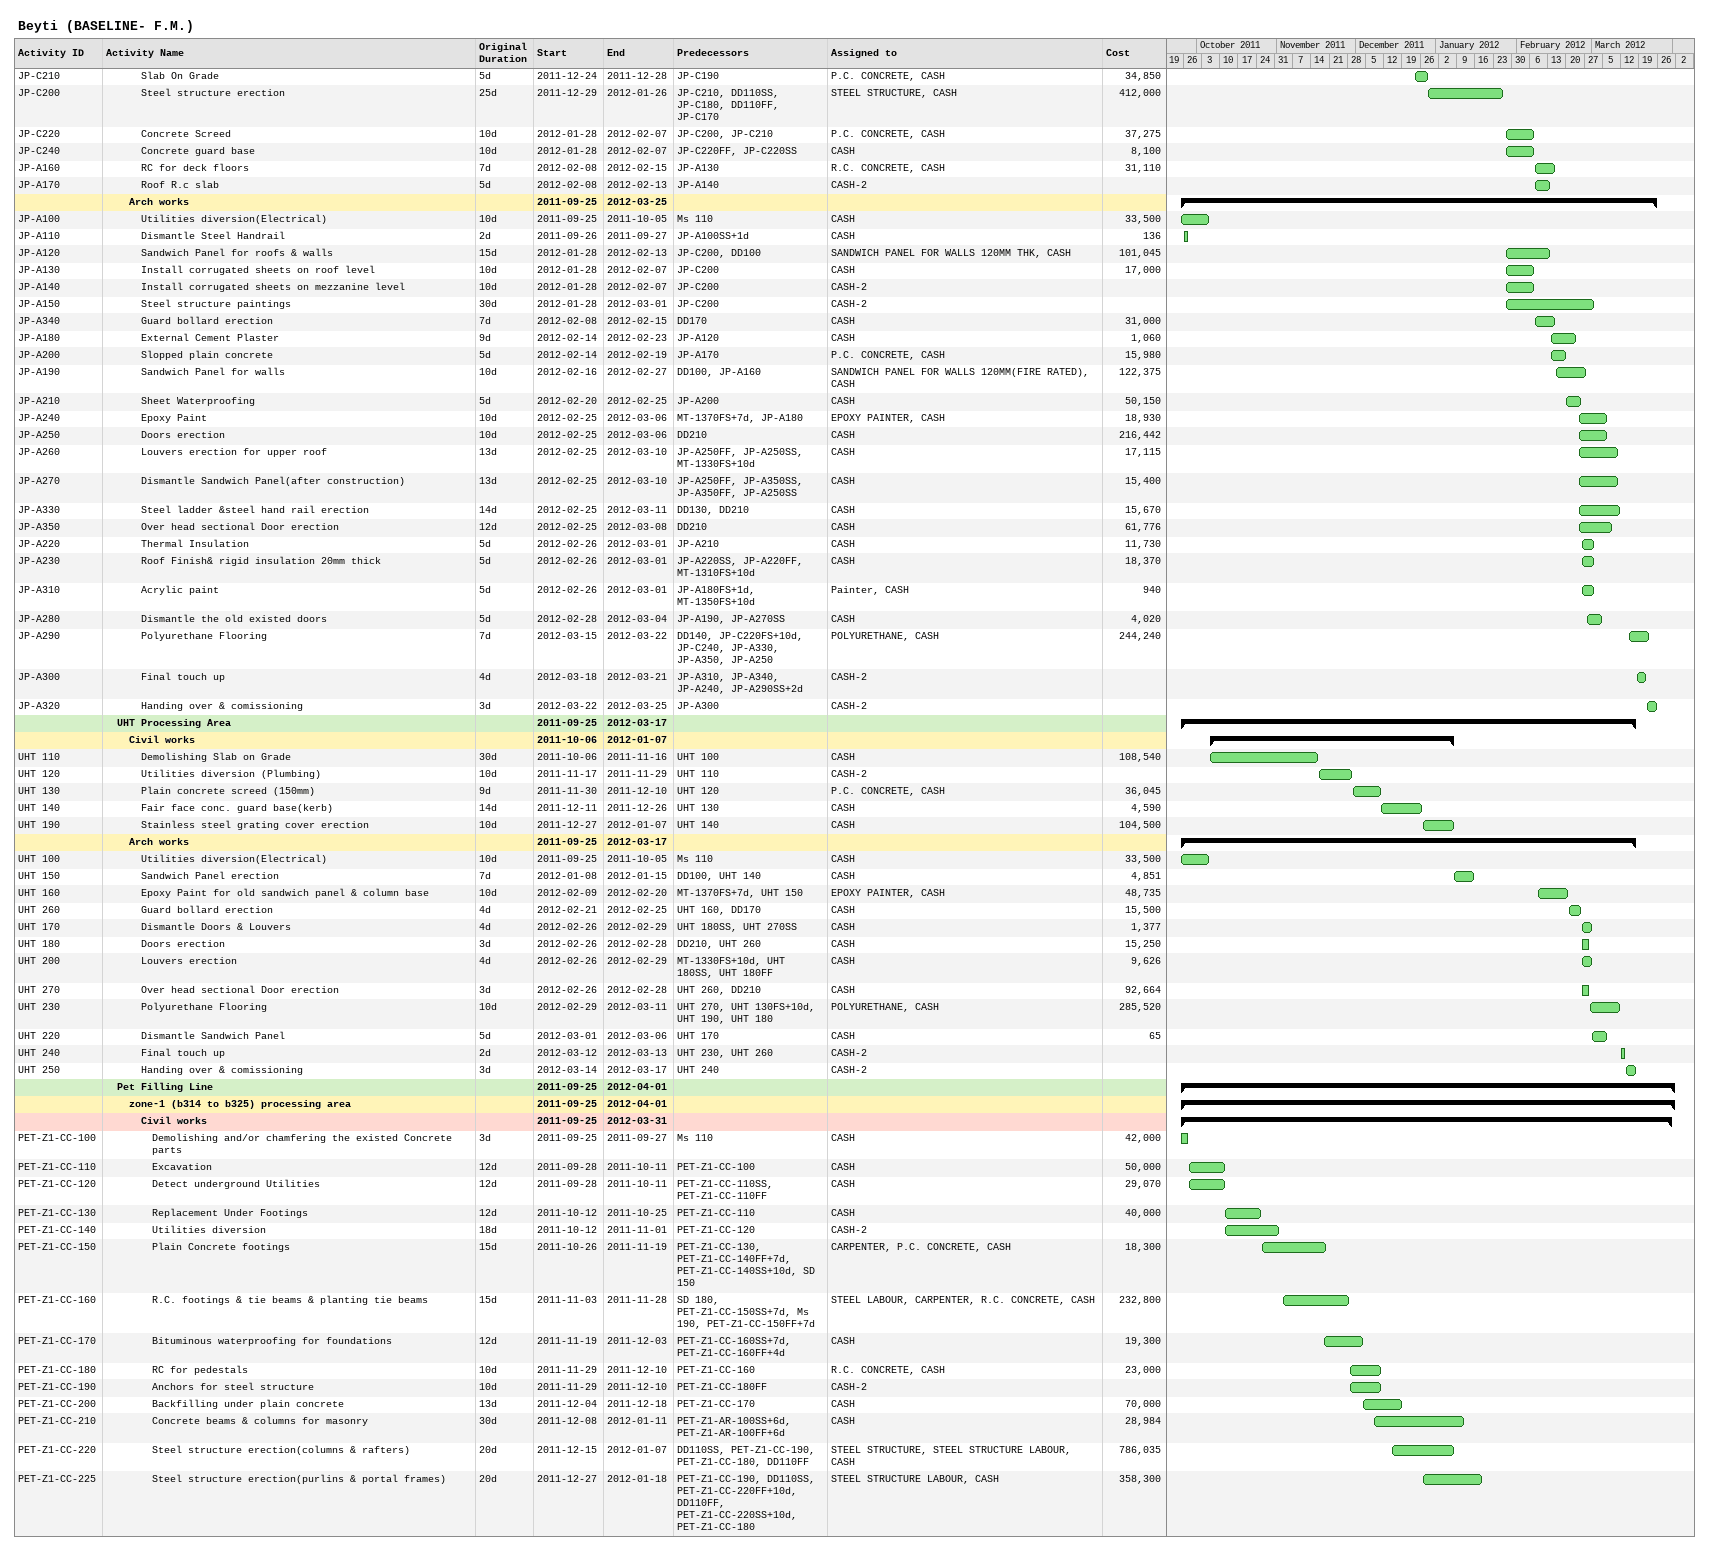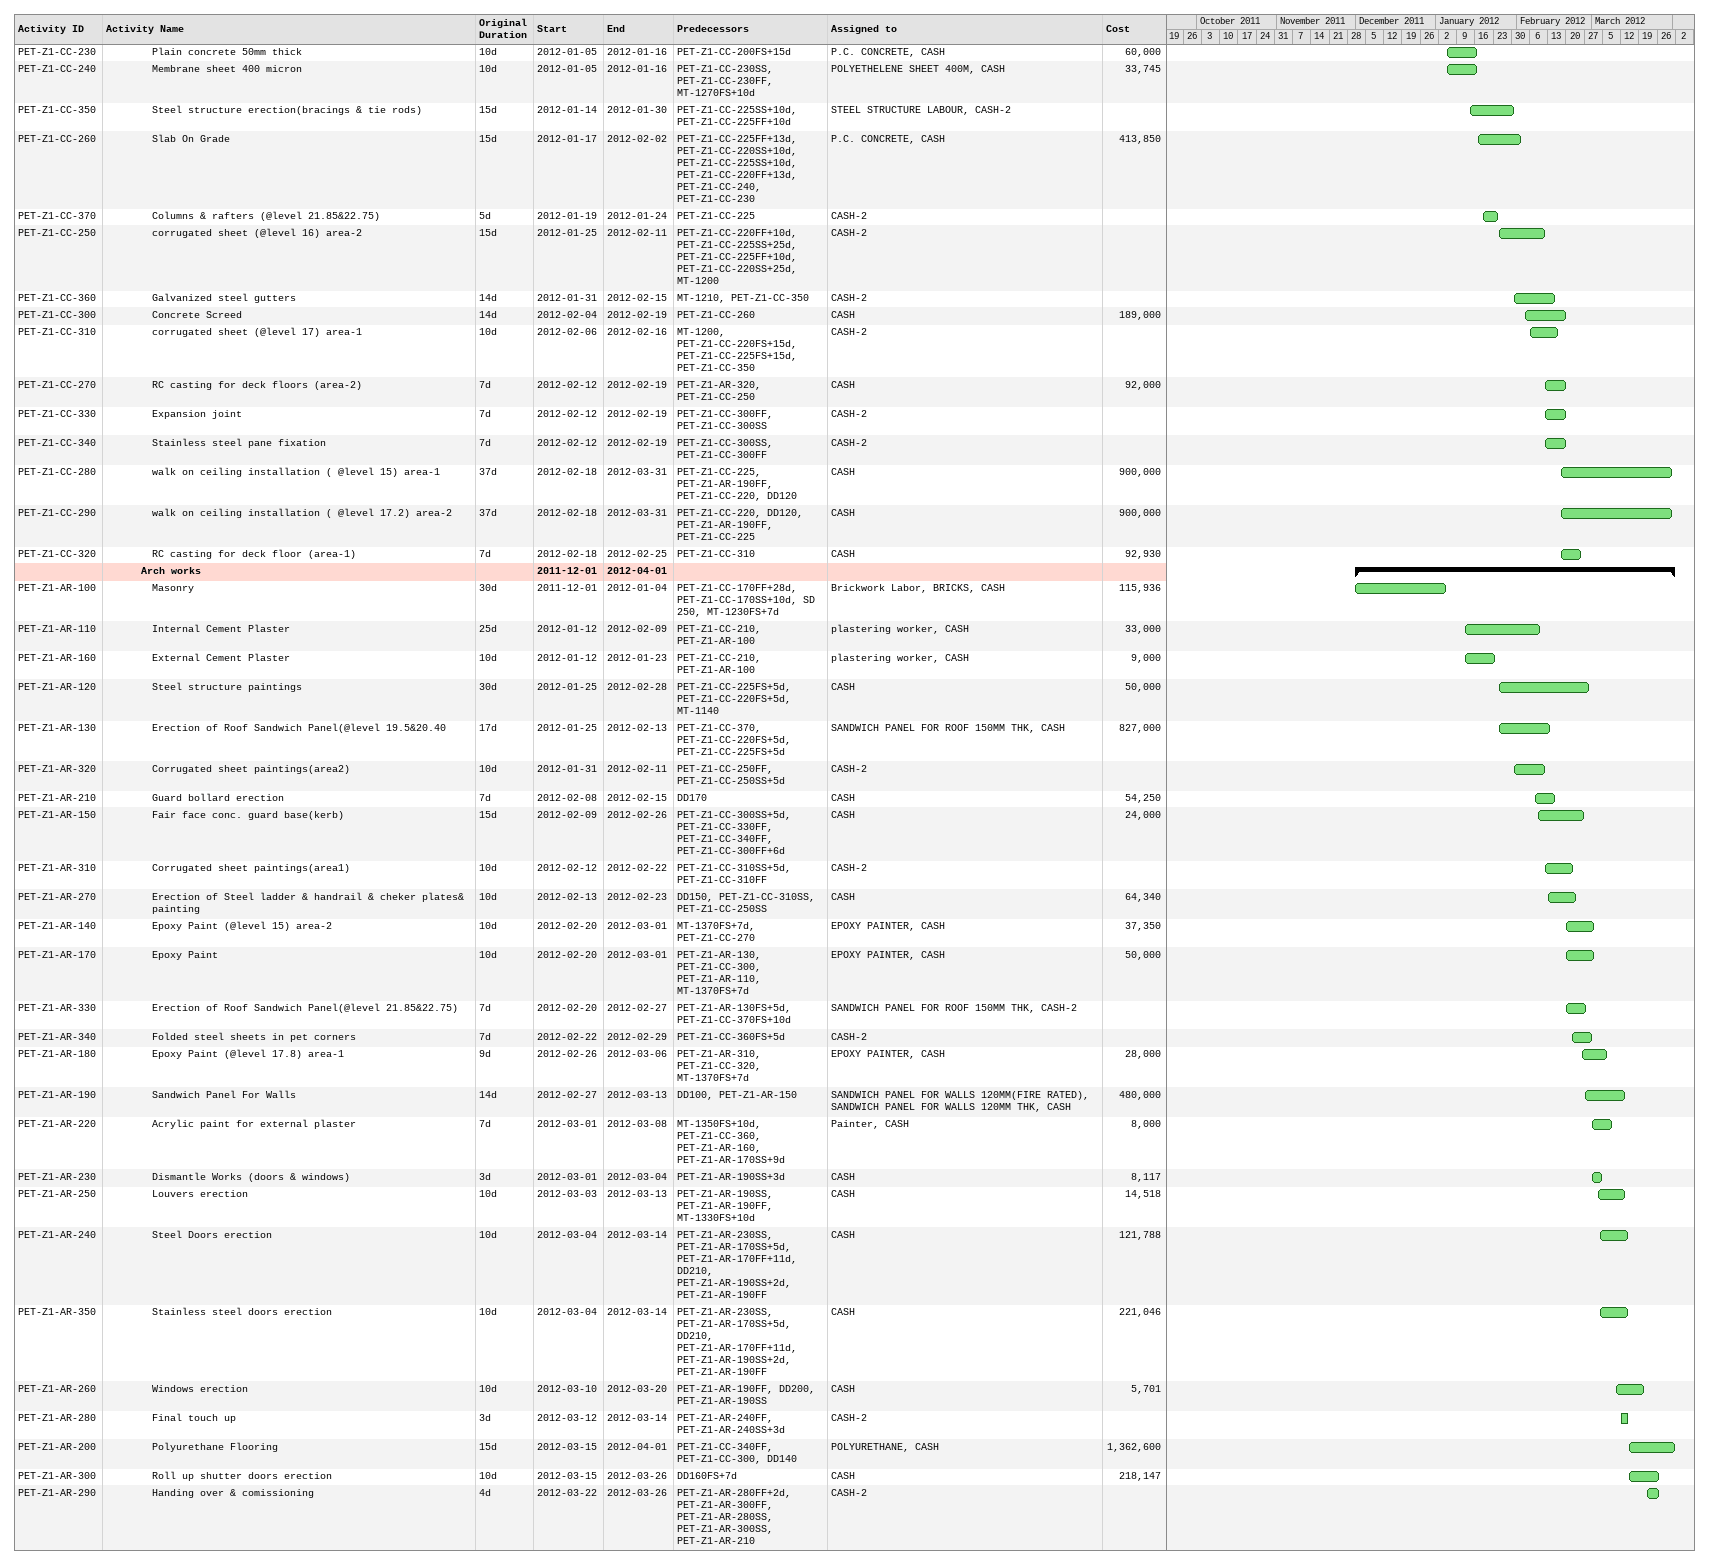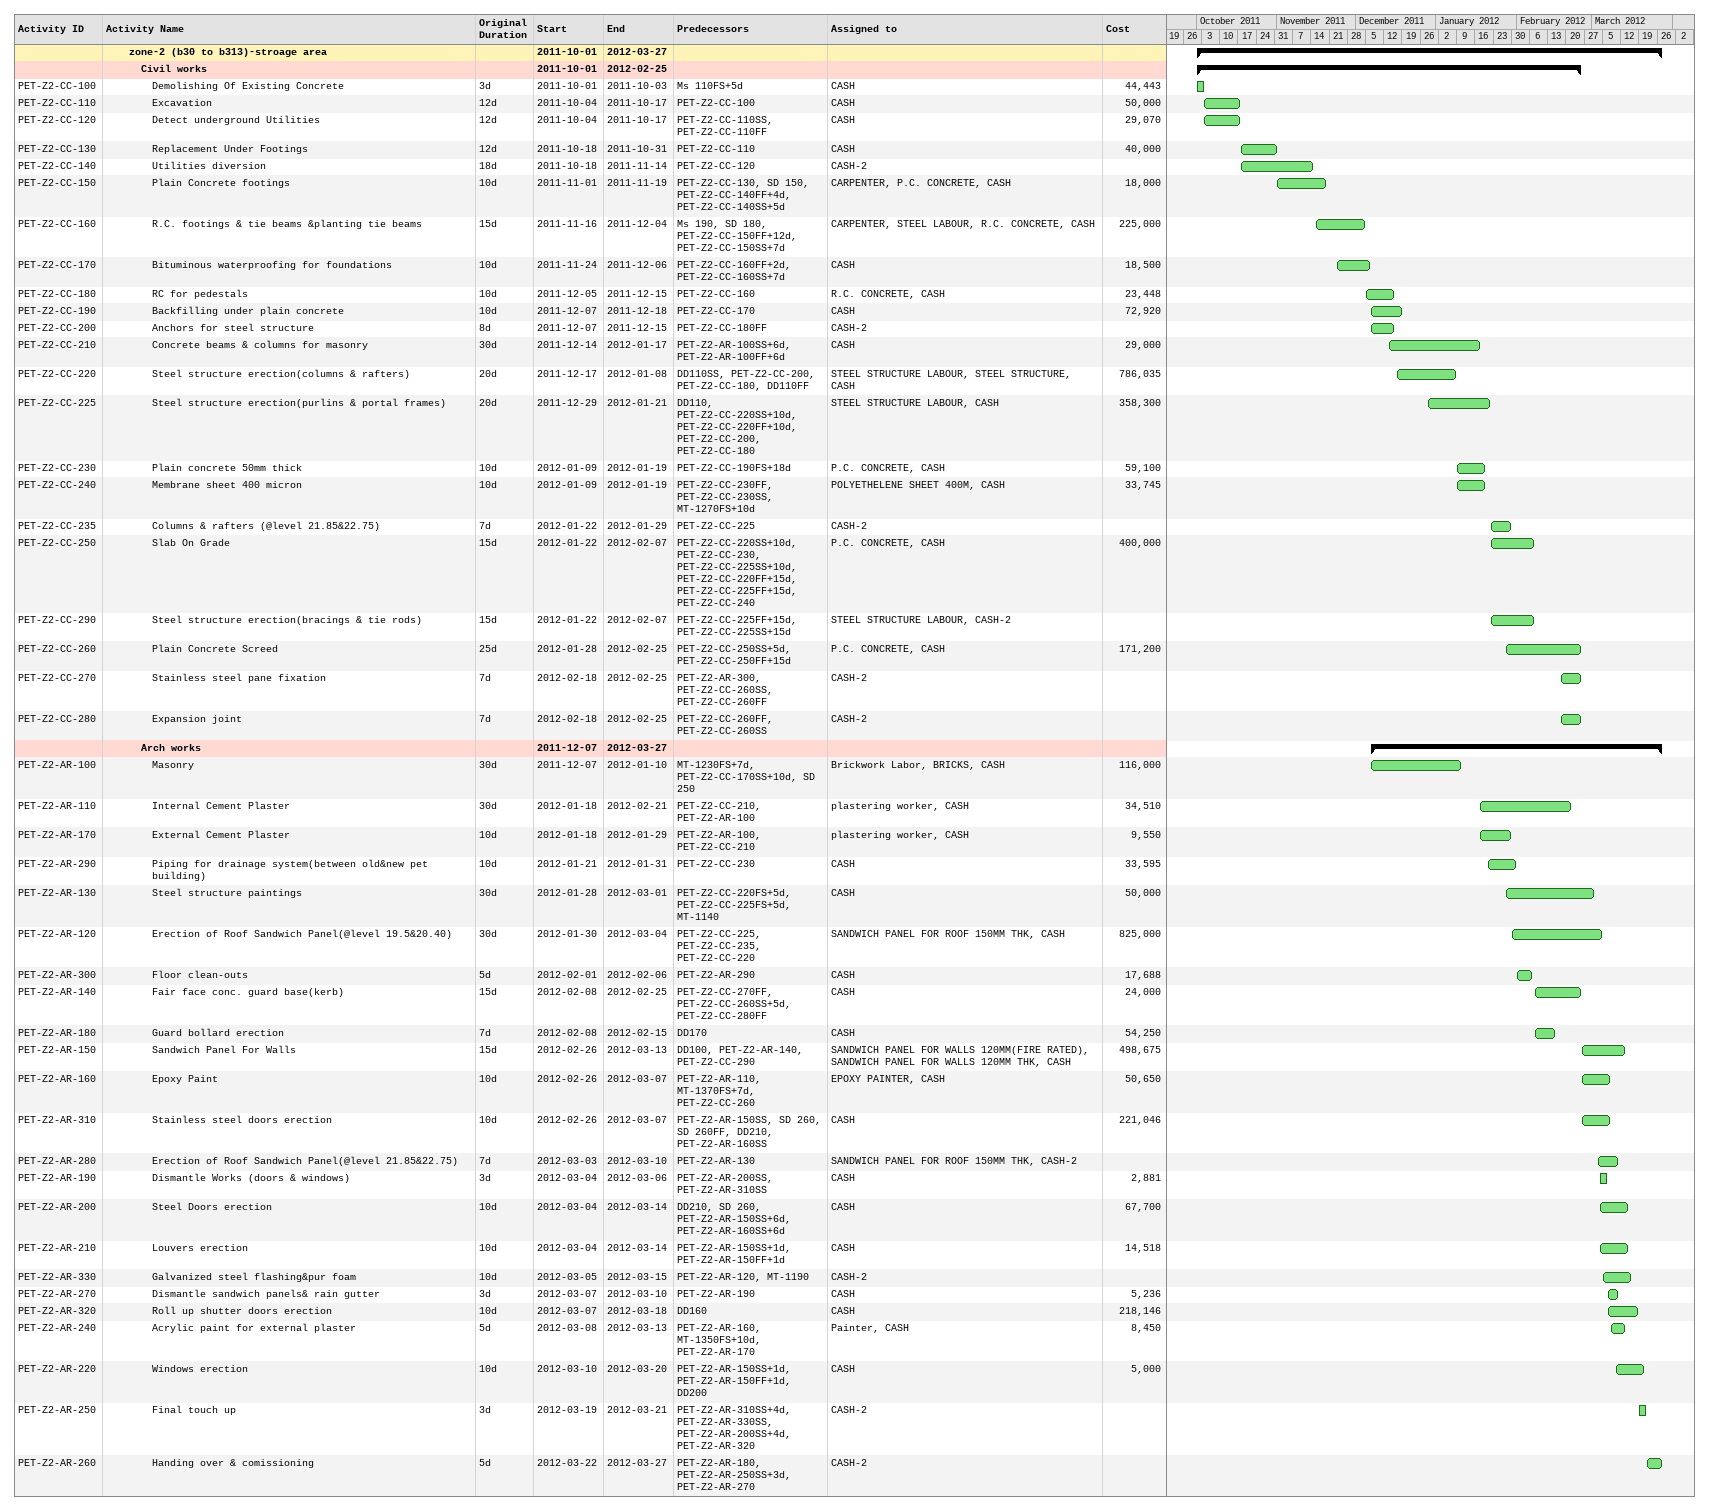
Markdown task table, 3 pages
Beyti (BASELINE- F.M.)

| ID | Level | Task | Original duration | Start | Finish | Predecessors | Resources | Cost |
|---|---|---|---|---|---|---|---|---|
| JP-C210 | 4 | Slab On Grade | 5d | 2011-12-24 | 2011-12-28 | JP-C190 | P.C. CONCRETE, CASH | 34850 |
| JP-C200 | 4 | Steel structure erection | 25d | 2011-12-29 | 2012-01-26 | JP-C210, DD110SS, JP-C180, DD110FF, JP-C170 | STEEL STRUCTURE, CASH | 412000 |
| JP-C220 | 4 | Concrete Screed | 10d | 2012-01-28 | 2012-02-07 | JP-C200, JP-C210 | P.C. CONCRETE, CASH | 37275 |
| JP-C240 | 4 | Concrete guard base | 10d | 2012-01-28 | 2012-02-07 | JP-C220FF, JP-C220SS | CASH | 8100 |
| JP-A160 | 4 | RC for deck floors | 7d | 2012-02-08 | 2012-02-15 | JP-A130 | R.C. CONCRETE, CASH | 31110 |
| JP-A170 | 4 | Roof R.c slab | 5d | 2012-02-08 | 2012-02-13 | JP-A140 | CASH-2 |  |
|  | 3 | **Arch works** |  | 2011-09-25 | 2012-03-25 |  |  |  |
| JP-A100 | 4 | Utilities diversion(Electrical) | 10d | 2011-09-25 | 2011-10-05 | Ms 110 | CASH | 33500 |
| JP-A110 | 4 | Dismantle Steel Handrail | 2d | 2011-09-26 | 2011-09-27 | JP-A100SS+1d | CASH | 136 |
| JP-A120 | 4 | Sandwich Panel for roofs & walls | 15d | 2012-01-28 | 2012-02-13 | JP-C200, DD100 | SANDWICH PANEL FOR WALLS 120MM THK, CASH | 101045 |
| JP-A130 | 4 | Install corrugated sheets on roof level | 10d | 2012-01-28 | 2012-02-07 | JP-C200 | CASH | 17000 |
| JP-A140 | 4 | Install corrugated sheets on mezzanine level | 10d | 2012-01-28 | 2012-02-07 | JP-C200 | CASH-2 |  |
| JP-A150 | 4 | Steel structure paintings | 30d | 2012-01-28 | 2012-03-01 | JP-C200 | CASH-2 |  |
| JP-A340 | 4 | Guard bollard erection | 7d | 2012-02-08 | 2012-02-15 | DD170 | CASH | 31000 |
| JP-A180 | 4 | External Cement Plaster | 9d | 2012-02-14 | 2012-02-23 | JP-A120 | CASH | 1060 |
| JP-A200 | 4 | Slopped plain concrete | 5d | 2012-02-14 | 2012-02-19 | JP-A170 | P.C. CONCRETE, CASH | 15980 |
| JP-A190 | 4 | Sandwich Panel for walls | 10d | 2012-02-16 | 2012-02-27 | DD100, JP-A160 | SANDWICH PANEL FOR WALLS 120MM(FIRE RATED), CASH | 122375 |
| JP-A210 | 4 | Sheet Waterproofing | 5d | 2012-02-20 | 2012-02-25 | JP-A200 | CASH | 50150 |
| JP-A240 | 4 | Epoxy Paint | 10d | 2012-02-25 | 2012-03-06 | MT-1370FS+7d, JP-A180 | EPOXY PAINTER, CASH | 18930 |
| JP-A250 | 4 | Doors erection | 10d | 2012-02-25 | 2012-03-06 | DD210 | CASH | 216442 |
| JP-A260 | 4 | Louvers erection for upper roof | 13d | 2012-02-25 | 2012-03-10 | JP-A250FF, JP-A250SS, MT-1330FS+10d | CASH | 17115 |
| JP-A270 | 4 | Dismantle Sandwich Panel(after construction) | 13d | 2012-02-25 | 2012-03-10 | JP-A250FF, JP-A350SS, JP-A350FF, JP-A250SS | CASH | 15400 |
| JP-A330 | 4 | Steel ladder &steel hand rail erection | 14d | 2012-02-25 | 2012-03-11 | DD130, DD210 | CASH | 15670 |
| JP-A350 | 4 | Over head sectional Door erection | 12d | 2012-02-25 | 2012-03-08 | DD210 | CASH | 61776 |
| JP-A220 | 4 | Thermal Insulation | 5d | 2012-02-26 | 2012-03-01 | JP-A210 | CASH | 11730 |
| JP-A230 | 4 | Roof Finish& rigid insulation 20mm thick | 5d | 2012-02-26 | 2012-03-01 | JP-A220SS, JP-A220FF, MT-1310FS+10d | CASH | 18370 |
| JP-A310 | 4 | Acrylic paint | 5d | 2012-02-26 | 2012-03-01 | JP-A180FS+1d, MT-1350FS+10d | Painter, CASH | 940 |
| JP-A280 | 4 | Dismantle the old existed doors | 5d | 2012-02-28 | 2012-03-04 | JP-A190, JP-A270SS | CASH | 4020 |
| JP-A290 | 4 | Polyurethane Flooring | 7d | 2012-03-15 | 2012-03-22 | DD140, JP-C220FS+10d, JP-C240, JP-A330, JP-A350, JP-A250 | POLYURETHANE, CASH | 244240 |
| JP-A300 | 4 | Final touch up | 4d | 2012-03-18 | 2012-03-21 | JP-A310, JP-A340, JP-A240, JP-A290SS+2d | CASH-2 |  |
| JP-A320 | 4 | Handing over & comissioning | 3d | 2012-03-22 | 2012-03-25 | JP-A300 | CASH-2 |  |
|  | 2 | **UHT Processing Area** |  | 2011-09-25 | 2012-03-17 |  |  |  |
|  | 3 | **Civil works** |  | 2011-10-06 | 2012-01-07 |  |  |  |
| UHT 110 | 4 | Demolishing Slab on Grade | 30d | 2011-10-06 | 2011-11-16 | UHT 100 | CASH | 108540 |
| UHT 120 | 4 | Utilities diversion (Plumbing) | 10d | 2011-11-17 | 2011-11-29 | UHT 110 | CASH-2 |  |
| UHT 130 | 4 | Plain concrete screed (150mm) | 9d | 2011-11-30 | 2011-12-10 | UHT 120 | P.C. CONCRETE, CASH | 36045 |
| UHT 140 | 4 | Fair face conc. guard base(kerb) | 14d | 2011-12-11 | 2011-12-26 | UHT 130 | CASH | 4590 |
| UHT 190 | 4 | Stainless steel grating cover erection | 10d | 2011-12-27 | 2012-01-07 | UHT 140 | CASH | 104500 |
|  | 3 | **Arch works** |  | 2011-09-25 | 2012-03-17 |  |  |  |
| UHT 100 | 4 | Utilities diversion(Electrical) | 10d | 2011-09-25 | 2011-10-05 | Ms 110 | CASH | 33500 |
| UHT 150 | 4 | Sandwich Panel erection | 7d | 2012-01-08 | 2012-01-15 | DD100, UHT 140 | CASH | 4851 |
| UHT 160 | 4 | Epoxy Paint for old sandwich panel & column base | 10d | 2012-02-09 | 2012-02-20 | MT-1370FS+7d, UHT 150 | EPOXY PAINTER, CASH | 48735 |
| UHT 260 | 4 | Guard bollard erection | 4d | 2012-02-21 | 2012-02-25 | UHT 160, DD170 | CASH | 15500 |
| UHT 170 | 4 | Dismantle Doors & Louvers | 4d | 2012-02-26 | 2012-02-29 | UHT 180SS, UHT 270SS | CASH | 1377 |
| UHT 180 | 4 | Doors erection | 3d | 2012-02-26 | 2012-02-28 | DD210, UHT 260 | CASH | 15250 |
| UHT 200 | 4 | Louvers erection | 4d | 2012-02-26 | 2012-02-29 | MT-1330FS+10d, UHT 180SS, UHT 180FF | CASH | 9626 |
| UHT 270 | 4 | Over head sectional Door erection | 3d | 2012-02-26 | 2012-02-28 | UHT 260, DD210 | CASH | 92664 |
| UHT 230 | 4 | Polyurethane Flooring | 10d | 2012-02-29 | 2012-03-11 | UHT 270, UHT 130FS+10d, UHT 190, UHT 180 | POLYURETHANE, CASH | 285520 |
| UHT 220 | 4 | Dismantle Sandwich Panel | 5d | 2012-03-01 | 2012-03-06 | UHT 170 | CASH | 65 |
| UHT 240 | 4 | Final touch up | 2d | 2012-03-12 | 2012-03-13 | UHT 230, UHT 260 | CASH-2 |  |
| UHT 250 | 4 | Handing over & comissioning | 3d | 2012-03-14 | 2012-03-17 | UHT 240 | CASH-2 |  |
|  | 2 | **Pet Filling Line** |  | 2011-09-25 | 2012-04-01 |  |  |  |
|  | 3 | **zone-1 (b314 to b325) processing area** |  | 2011-09-25 | 2012-04-01 |  |  |  |
|  | 4 | **Civil works** |  | 2011-09-25 | 2012-03-31 |  |  |  |
| PET-Z1-CC-100 | 5 | Demolishing and/or chamfering the existed Concrete parts | 3d | 2011-09-25 | 2011-09-27 | Ms 110 | CASH | 42000 |
| PET-Z1-CC-110 | 5 | Excavation | 12d | 2011-09-28 | 2011-10-11 | PET-Z1-CC-100 | CASH | 50000 |
| PET-Z1-CC-120 | 5 | Detect underground Utilities | 12d | 2011-09-28 | 2011-10-11 | PET-Z1-CC-110SS, PET-Z1-CC-110FF | CASH | 29070 |
| PET-Z1-CC-130 | 5 | Replacement Under Footings | 12d | 2011-10-12 | 2011-10-25 | PET-Z1-CC-110 | CASH | 40000 |
| PET-Z1-CC-140 | 5 | Utilities diversion | 18d | 2011-10-12 | 2011-11-01 | PET-Z1-CC-120 | CASH-2 |  |
| PET-Z1-CC-150 | 5 | Plain Concrete footings | 15d | 2011-10-26 | 2011-11-19 | PET-Z1-CC-130, PET-Z1-CC-140FF+7d, PET-Z1-CC-140SS+10d, SD 150 | CARPENTER, P.C. CONCRETE, CASH | 18300 |
| PET-Z1-CC-160 | 5 | R.C. footings & tie beams & planting tie beams | 15d | 2011-11-03 | 2011-11-28 | SD 180, PET-Z1-CC-150SS+7d, Ms 190, PET-Z1-CC-150FF+7d | STEEL LABOUR, CARPENTER, R.C. CONCRETE, CASH | 232800 |
| PET-Z1-CC-170 | 5 | Bituminous waterproofing for foundations | 12d | 2011-11-19 | 2011-12-03 | PET-Z1-CC-160SS+7d, PET-Z1-CC-160FF+4d | CASH | 19300 |
| PET-Z1-CC-180 | 5 | RC for pedestals | 10d | 2011-11-29 | 2011-12-10 | PET-Z1-CC-160 | R.C. CONCRETE, CASH | 23000 |
| PET-Z1-CC-190 | 5 | Anchors for steel structure | 10d | 2011-11-29 | 2011-12-10 | PET-Z1-CC-180FF | CASH-2 |  |
| PET-Z1-CC-200 | 5 | Backfilling under plain concrete | 13d | 2011-12-04 | 2011-12-18 | PET-Z1-CC-170 | CASH | 70000 |
| PET-Z1-CC-210 | 5 | Concrete beams & columns for masonry | 30d | 2011-12-08 | 2012-01-11 | PET-Z1-AR-100SS+6d, PET-Z1-AR-100FF+6d | CASH | 28984 |
| PET-Z1-CC-220 | 5 | Steel structure erection(columns & rafters) | 20d | 2011-12-15 | 2012-01-07 | DD110SS, PET-Z1-CC-190, PET-Z1-CC-180, DD110FF | STEEL STRUCTURE, STEEL STRUCTURE LABOUR, CASH | 786035 |
| PET-Z1-CC-225 | 5 | Steel structure erection(purlins & portal frames) | 20d | 2011-12-27 | 2012-01-18 | PET-Z1-CC-190, DD110SS, PET-Z1-CC-220FF+10d, DD110FF, PET-Z1-CC-220SS+10d, PET-Z1-CC-180 | STEEL STRUCTURE LABOUR, CASH | 358300 |
| PET-Z1-CC-230 | 5 | Plain concrete 50mm thick | 10d | 2012-01-05 | 2012-01-16 | PET-Z1-CC-200FS+15d | P.C. CONCRETE, CASH | 60000 |
| PET-Z1-CC-240 | 5 | Membrane sheet 400 micron | 10d | 2012-01-05 | 2012-01-16 | PET-Z1-CC-230SS, PET-Z1-CC-230FF, MT-1270FS+10d | POLYETHELENE SHEET 400M, CASH | 33745 |
| PET-Z1-CC-350 | 5 | Steel structure erection(bracings & tie rods) | 15d | 2012-01-14 | 2012-01-30 | PET-Z1-CC-225SS+10d, PET-Z1-CC-225FF+10d | STEEL STRUCTURE LABOUR, CASH-2 |  |
| PET-Z1-CC-260 | 5 | Slab On Grade | 15d | 2012-01-17 | 2012-02-02 | PET-Z1-CC-225FF+13d, PET-Z1-CC-220SS+10d, PET-Z1-CC-225SS+10d, PET-Z1-CC-220FF+13d, PET-Z1-CC-240, PET-Z1-CC-230 | P.C. CONCRETE, CASH | 413850 |
| PET-Z1-CC-370 | 5 | Columns & rafters (@level 21.85&22.75) | 5d | 2012-01-19 | 2012-01-24 | PET-Z1-CC-225 | CASH-2 |  |
| PET-Z1-CC-250 | 5 | corrugated sheet (@level 16) area-2 | 15d | 2012-01-25 | 2012-02-11 | PET-Z1-CC-220FF+10d, PET-Z1-CC-225SS+25d, PET-Z1-CC-225FF+10d, PET-Z1-CC-220SS+25d, MT-1200 | CASH-2 |  |
| PET-Z1-CC-360 | 5 | Galvanized steel gutters | 14d | 2012-01-31 | 2012-02-15 | MT-1210, PET-Z1-CC-350 | CASH-2 |  |
| PET-Z1-CC-300 | 5 | Concrete Screed | 14d | 2012-02-04 | 2012-02-19 | PET-Z1-CC-260 | CASH | 189000 |
| PET-Z1-CC-310 | 5 | corrugated sheet (@level 17) area-1 | 10d | 2012-02-06 | 2012-02-16 | MT-1200, PET-Z1-CC-220FS+15d, PET-Z1-CC-225FS+15d, PET-Z1-CC-350 | CASH-2 |  |
| PET-Z1-CC-270 | 5 | RC casting for deck floors (area-2) | 7d | 2012-02-12 | 2012-02-19 | PET-Z1-AR-320, PET-Z1-CC-250 | CASH | 92000 |
| PET-Z1-CC-330 | 5 | Expansion joint | 7d | 2012-02-12 | 2012-02-19 | PET-Z1-CC-300FF, PET-Z1-CC-300SS | CASH-2 |  |
| PET-Z1-CC-340 | 5 | Stainless steel pane fixation | 7d | 2012-02-12 | 2012-02-19 | PET-Z1-CC-300SS, PET-Z1-CC-300FF | CASH-2 |  |
| PET-Z1-CC-280 | 5 | walk on ceiling installation ( @level 15) area-1 | 37d | 2012-02-18 | 2012-03-31 | PET-Z1-CC-225, PET-Z1-AR-190FF, PET-Z1-CC-220, DD120 | CASH | 900000 |
| PET-Z1-CC-290 | 5 | walk on ceiling installation ( @level 17.2) area-2 | 37d | 2012-02-18 | 2012-03-31 | PET-Z1-CC-220, DD120, PET-Z1-AR-190FF, PET-Z1-CC-225 | CASH | 900000 |
| PET-Z1-CC-320 | 5 | RC casting for deck floor (area-1) | 7d | 2012-02-18 | 2012-02-25 | PET-Z1-CC-310 | CASH | 92930 |
|  | 4 | **Arch works** |  | 2011-12-01 | 2012-04-01 |  |  |  |
| PET-Z1-AR-100 | 5 | Masonry | 30d | 2011-12-01 | 2012-01-04 | PET-Z1-CC-170FF+28d, PET-Z1-CC-170SS+10d, SD 250, MT-1230FS+7d | Brickwork Labor, BRICKS, CASH | 115936 |
| PET-Z1-AR-110 | 5 | Internal Cement Plaster | 25d | 2012-01-12 | 2012-02-09 | PET-Z1-CC-210, PET-Z1-AR-100 | plastering worker, CASH | 33000 |
| PET-Z1-AR-160 | 5 | External Cement Plaster | 10d | 2012-01-12 | 2012-01-23 | PET-Z1-CC-210, PET-Z1-AR-100 | plastering worker, CASH | 9000 |
| PET-Z1-AR-120 | 5 | Steel structure paintings | 30d | 2012-01-25 | 2012-02-28 | PET-Z1-CC-225FS+5d, PET-Z1-CC-220FS+5d, MT-1140 | CASH | 50000 |
| PET-Z1-AR-130 | 5 | Erection of Roof Sandwich Panel(@level 19.5&20.40 | 17d | 2012-01-25 | 2012-02-13 | PET-Z1-CC-370, PET-Z1-CC-220FS+5d, PET-Z1-CC-225FS+5d | SANDWICH PANEL FOR ROOF 150MM THK, CASH | 827000 |
| PET-Z1-AR-320 | 5 | Corrugated sheet paintings(area2) | 10d | 2012-01-31 | 2012-02-11 | PET-Z1-CC-250FF, PET-Z1-CC-250SS+5d | CASH-2 |  |
| PET-Z1-AR-210 | 5 | Guard bollard erection | 7d | 2012-02-08 | 2012-02-15 | DD170 | CASH | 54250 |
| PET-Z1-AR-150 | 5 | Fair face conc. guard base(kerb) | 15d | 2012-02-09 | 2012-02-26 | PET-Z1-CC-300SS+5d, PET-Z1-CC-330FF, PET-Z1-CC-340FF, PET-Z1-CC-300FF+6d | CASH | 24000 |
| PET-Z1-AR-310 | 5 | Corrugated sheet paintings(area1) | 10d | 2012-02-12 | 2012-02-22 | PET-Z1-CC-310SS+5d, PET-Z1-CC-310FF | CASH-2 |  |
| PET-Z1-AR-270 | 5 | Erection of Steel ladder & handrail & cheker plates& painting | 10d | 2012-02-13 | 2012-02-23 | DD150, PET-Z1-CC-310SS, PET-Z1-CC-250SS | CASH | 64340 |
| PET-Z1-AR-140 | 5 | Epoxy Paint (@level 15) area-2 | 10d | 2012-02-20 | 2012-03-01 | MT-1370FS+7d, PET-Z1-CC-270 | EPOXY PAINTER, CASH | 37350 |
| PET-Z1-AR-170 | 5 | Epoxy Paint | 10d | 2012-02-20 | 2012-03-01 | PET-Z1-AR-130, PET-Z1-CC-300, PET-Z1-AR-110, MT-1370FS+7d | EPOXY PAINTER, CASH | 50000 |
| PET-Z1-AR-330 | 5 | Erection of Roof Sandwich Panel(@level 21.85&22.75) | 7d | 2012-02-20 | 2012-02-27 | PET-Z1-AR-130FS+5d, PET-Z1-CC-370FS+10d | SANDWICH PANEL FOR ROOF 150MM THK, CASH-2 |  |
| PET-Z1-AR-340 | 5 | Folded steel sheets in pet corners | 7d | 2012-02-22 | 2012-02-29 | PET-Z1-CC-360FS+5d | CASH-2 |  |
| PET-Z1-AR-180 | 5 | Epoxy Paint (@level 17.8) area-1 | 9d | 2012-02-26 | 2012-03-06 | PET-Z1-AR-310, PET-Z1-CC-320, MT-1370FS+7d | EPOXY PAINTER, CASH | 28000 |
| PET-Z1-AR-190 | 5 | Sandwich Panel For Walls | 14d | 2012-02-27 | 2012-03-13 | DD100, PET-Z1-AR-150 | SANDWICH PANEL FOR WALLS 120MM(FIRE RATED), SANDWICH PANEL FOR WALLS 120MM THK, CASH | 480000 |
| PET-Z1-AR-220 | 5 | Acrylic paint for external plaster | 7d | 2012-03-01 | 2012-03-08 | MT-1350FS+10d, PET-Z1-CC-360, PET-Z1-AR-160, PET-Z1-AR-170SS+9d | Painter, CASH | 8000 |
| PET-Z1-AR-230 | 5 | Dismantle Works (doors & windows) | 3d | 2012-03-01 | 2012-03-04 | PET-Z1-AR-190SS+3d | CASH | 8117 |
| PET-Z1-AR-250 | 5 | Louvers erection | 10d | 2012-03-03 | 2012-03-13 | PET-Z1-AR-190SS, PET-Z1-AR-190FF, MT-1330FS+10d | CASH | 14518 |
| PET-Z1-AR-240 | 5 | Steel Doors erection | 10d | 2012-03-04 | 2012-03-14 | PET-Z1-AR-230SS, PET-Z1-AR-170SS+5d, PET-Z1-AR-170FF+11d, DD210, PET-Z1-AR-190SS+2d, PET-Z1-AR-190FF | CASH | 121788 |
| PET-Z1-AR-350 | 5 | Stainless steel doors erection | 10d | 2012-03-04 | 2012-03-14 | PET-Z1-AR-230SS, PET-Z1-AR-170SS+5d, DD210, PET-Z1-AR-170FF+11d, PET-Z1-AR-190SS+2d, PET-Z1-AR-190FF | CASH | 221046 |
| PET-Z1-AR-260 | 5 | Windows erection | 10d | 2012-03-10 | 2012-03-20 | PET-Z1-AR-190FF, DD200, PET-Z1-AR-190SS | CASH | 5701 |
| PET-Z1-AR-280 | 5 | Final touch up | 3d | 2012-03-12 | 2012-03-14 | PET-Z1-AR-240FF, PET-Z1-AR-240SS+3d | CASH-2 |  |
| PET-Z1-AR-200 | 5 | Polyurethane Flooring | 15d | 2012-03-15 | 2012-04-01 | PET-Z1-CC-340FF, PET-Z1-CC-300, DD140 | POLYURETHANE, CASH | 1362600 |
| PET-Z1-AR-300 | 5 | Roll up shutter doors erection | 10d | 2012-03-15 | 2012-03-26 | DD160FS+7d | CASH | 218147 |
| PET-Z1-AR-290 | 5 | Handing over & comissioning | 4d | 2012-03-22 | 2012-03-26 | PET-Z1-AR-280FF+2d, PET-Z1-AR-300FF, PET-Z1-AR-280SS, PET-Z1-AR-300SS, PET-Z1-AR-210 | CASH-2 |  |
|  | 3 | **zone-2 (b30 to b313)-stroage area** |  | 2011-10-01 | 2012-03-27 |  |  |  |
|  | 4 | **Civil works** |  | 2011-10-01 | 2012-02-25 |  |  |  |
| PET-Z2-CC-100 | 5 | Demolishing Of Existing Concrete | 3d | 2011-10-01 | 2011-10-03 | Ms 110FS+5d | CASH | 44443 |
| PET-Z2-CC-110 | 5 | Excavation | 12d | 2011-10-04 | 2011-10-17 | PET-Z2-CC-100 | CASH | 50000 |
| PET-Z2-CC-120 | 5 | Detect underground Utilities | 12d | 2011-10-04 | 2011-10-17 | PET-Z2-CC-110SS, PET-Z2-CC-110FF | CASH | 29070 |
| PET-Z2-CC-130 | 5 | Replacement Under Footings | 12d | 2011-10-18 | 2011-10-31 | PET-Z2-CC-110 | CASH | 40000 |
| PET-Z2-CC-140 | 5 | Utilities diversion | 18d | 2011-10-18 | 2011-11-14 | PET-Z2-CC-120 | CASH-2 |  |
| PET-Z2-CC-150 | 5 | Plain Concrete footings | 10d | 2011-11-01 | 2011-11-19 | PET-Z2-CC-130, SD 150, PET-Z2-CC-140FF+4d, PET-Z2-CC-140SS+5d | CARPENTER, P.C. CONCRETE, CASH | 18000 |
| PET-Z2-CC-160 | 5 | R.C. footings & tie beams &planting tie beams | 15d | 2011-11-16 | 2011-12-04 | Ms 190, SD 180, PET-Z2-CC-150FF+12d, PET-Z2-CC-150SS+7d | CARPENTER, STEEL LABOUR, R.C. CONCRETE, CASH | 225000 |
| PET-Z2-CC-170 | 5 | Bituminous waterproofing for foundations | 10d | 2011-11-24 | 2011-12-06 | PET-Z2-CC-160FF+2d, PET-Z2-CC-160SS+7d | CASH | 18500 |
| PET-Z2-CC-180 | 5 | RC for pedestals | 10d | 2011-12-05 | 2011-12-15 | PET-Z2-CC-160 | R.C. CONCRETE, CASH | 23448 |
| PET-Z2-CC-190 | 5 | Backfilling under plain concrete | 10d | 2011-12-07 | 2011-12-18 | PET-Z2-CC-170 | CASH | 72920 |
| PET-Z2-CC-200 | 5 | Anchors for steel structure | 8d | 2011-12-07 | 2011-12-15 | PET-Z2-CC-180FF | CASH-2 |  |
| PET-Z2-CC-210 | 5 | Concrete beams & columns for masonry | 30d | 2011-12-14 | 2012-01-17 | PET-Z2-AR-100SS+6d, PET-Z2-AR-100FF+6d | CASH | 29000 |
| PET-Z2-CC-220 | 5 | Steel structure erection(columns & rafters) | 20d | 2011-12-17 | 2012-01-08 | DD110SS, PET-Z2-CC-200, PET-Z2-CC-180, DD110FF | STEEL STRUCTURE LABOUR, STEEL STRUCTURE, CASH | 786035 |
| PET-Z2-CC-225 | 5 | Steel structure erection(purlins & portal frames) | 20d | 2011-12-29 | 2012-01-21 | DD110, PET-Z2-CC-220SS+10d, PET-Z2-CC-220FF+10d, PET-Z2-CC-200, PET-Z2-CC-180 | STEEL STRUCTURE LABOUR, CASH | 358300 |
| PET-Z2-CC-230 | 5 | Plain concrete 50mm thick | 10d | 2012-01-09 | 2012-01-19 | PET-Z2-CC-190FS+18d | P.C. CONCRETE, CASH | 59100 |
| PET-Z2-CC-240 | 5 | Membrane sheet 400 micron | 10d | 2012-01-09 | 2012-01-19 | PET-Z2-CC-230FF, PET-Z2-CC-230SS, MT-1270FS+10d | POLYETHELENE SHEET 400M, CASH | 33745 |
| PET-Z2-CC-235 | 5 | Columns & rafters (@level 21.85&22.75) | 7d | 2012-01-22 | 2012-01-29 | PET-Z2-CC-225 | CASH-2 |  |
| PET-Z2-CC-250 | 5 | Slab On Grade | 15d | 2012-01-22 | 2012-02-07 | PET-Z2-CC-220SS+10d, PET-Z2-CC-230, PET-Z2-CC-225SS+10d, PET-Z2-CC-220FF+15d, PET-Z2-CC-225FF+15d, PET-Z2-CC-240 | P.C. CONCRETE, CASH | 400000 |
| PET-Z2-CC-290 | 5 | Steel structure erection(bracings & tie rods) | 15d | 2012-01-22 | 2012-02-07 | PET-Z2-CC-225FF+15d, PET-Z2-CC-225SS+15d | STEEL STRUCTURE LABOUR, CASH-2 |  |
| PET-Z2-CC-260 | 5 | Plain Concrete Screed | 25d | 2012-01-28 | 2012-02-25 | PET-Z2-CC-250SS+5d, PET-Z2-CC-250FF+15d | P.C. CONCRETE, CASH | 171200 |
| PET-Z2-CC-270 | 5 | Stainless steel pane fixation | 7d | 2012-02-18 | 2012-02-25 | PET-Z2-AR-300, PET-Z2-CC-260SS, PET-Z2-CC-260FF | CASH-2 |  |
| PET-Z2-CC-280 | 5 | Expansion joint | 7d | 2012-02-18 | 2012-02-25 | PET-Z2-CC-260FF, PET-Z2-CC-260SS | CASH-2 |  |
|  | 4 | **Arch works** |  | 2011-12-07 | 2012-03-27 |  |  |  |
| PET-Z2-AR-100 | 5 | Masonry | 30d | 2011-12-07 | 2012-01-10 | MT-1230FS+7d, PET-Z2-CC-170SS+10d, SD 250 | Brickwork Labor, BRICKS, CASH | 116000 |
| PET-Z2-AR-110 | 5 | Internal Cement Plaster | 30d | 2012-01-18 | 2012-02-21 | PET-Z2-CC-210, PET-Z2-AR-100 | plastering worker, CASH | 34510 |
| PET-Z2-AR-170 | 5 | External Cement Plaster | 10d | 2012-01-18 | 2012-01-29 | PET-Z2-AR-100, PET-Z2-CC-210 | plastering worker, CASH | 9550 |
| PET-Z2-AR-290 | 5 | Piping for drainage system(between old&new pet building) | 10d | 2012-01-21 | 2012-01-31 | PET-Z2-CC-230 | CASH | 33595 |
| PET-Z2-AR-130 | 5 | Steel structure paintings | 30d | 2012-01-28 | 2012-03-01 | PET-Z2-CC-220FS+5d, PET-Z2-CC-225FS+5d, MT-1140 | CASH | 50000 |
| PET-Z2-AR-120 | 5 | Erection of Roof Sandwich Panel(@level 19.5&20.40) | 30d | 2012-01-30 | 2012-03-04 | PET-Z2-CC-225, PET-Z2-CC-235, PET-Z2-CC-220 | SANDWICH PANEL FOR ROOF 150MM THK, CASH | 825000 |
| PET-Z2-AR-300 | 5 | Floor clean-outs | 5d | 2012-02-01 | 2012-02-06 | PET-Z2-AR-290 | CASH | 17688 |
| PET-Z2-AR-140 | 5 | Fair face conc. guard base(kerb) | 15d | 2012-02-08 | 2012-02-25 | PET-Z2-CC-270FF, PET-Z2-CC-260SS+5d, PET-Z2-CC-280FF | CASH | 24000 |
| PET-Z2-AR-180 | 5 | Guard bollard erection | 7d | 2012-02-08 | 2012-02-15 | DD170 | CASH | 54250 |
| PET-Z2-AR-150 | 5 | Sandwich Panel For Walls | 15d | 2012-02-26 | 2012-03-13 | DD100, PET-Z2-AR-140, PET-Z2-CC-290 | SANDWICH PANEL FOR WALLS 120MM(FIRE RATED), SANDWICH PANEL FOR WALLS 120MM THK, CASH | 498675 |
| PET-Z2-AR-160 | 5 | Epoxy Paint | 10d | 2012-02-26 | 2012-03-07 | PET-Z2-AR-110, MT-1370FS+7d, PET-Z2-CC-260 | EPOXY PAINTER, CASH | 50650 |
| PET-Z2-AR-310 | 5 | Stainless steel doors erection | 10d | 2012-02-26 | 2012-03-07 | PET-Z2-AR-150SS, SD 260, SD 260FF, DD210, PET-Z2-AR-160SS | CASH | 221046 |
| PET-Z2-AR-280 | 5 | Erection of Roof Sandwich Panel(@level 21.85&22.75) | 7d | 2012-03-03 | 2012-03-10 | PET-Z2-AR-130 | SANDWICH PANEL FOR ROOF 150MM THK, CASH-2 |  |
| PET-Z2-AR-190 | 5 | Dismantle Works (doors & windows) | 3d | 2012-03-04 | 2012-03-06 | PET-Z2-AR-200SS, PET-Z2-AR-310SS | CASH | 2881 |
| PET-Z2-AR-200 | 5 | Steel Doors erection | 10d | 2012-03-04 | 2012-03-14 | DD210, SD 260, PET-Z2-AR-150SS+6d, PET-Z2-AR-160SS+6d | CASH | 67700 |
| PET-Z2-AR-210 | 5 | Louvers erection | 10d | 2012-03-04 | 2012-03-14 | PET-Z2-AR-150SS+1d, PET-Z2-AR-150FF+1d | CASH | 14518 |
| PET-Z2-AR-330 | 5 | Galvanized steel flashing&pur foam | 10d | 2012-03-05 | 2012-03-15 | PET-Z2-AR-120, MT-1190 | CASH-2 |  |
| PET-Z2-AR-270 | 5 | Dismantle sandwich panels& rain gutter | 3d | 2012-03-07 | 2012-03-10 | PET-Z2-AR-190 | CASH | 5236 |
| PET-Z2-AR-320 | 5 | Roll up shutter doors erection | 10d | 2012-03-07 | 2012-03-18 | DD160 | CASH | 218146 |
| PET-Z2-AR-240 | 5 | Acrylic paint for external plaster | 5d | 2012-03-08 | 2012-03-13 | PET-Z2-AR-160, MT-1350FS+10d, PET-Z2-AR-170 | Painter, CASH | 8450 |
| PET-Z2-AR-220 | 5 | Windows erection | 10d | 2012-03-10 | 2012-03-20 | PET-Z2-AR-150SS+1d, PET-Z2-AR-150FF+1d, DD200 | CASH | 5000 |
| PET-Z2-AR-250 | 5 | Final touch up | 3d | 2012-03-19 | 2012-03-21 | PET-Z2-AR-310SS+4d, PET-Z2-AR-330SS, PET-Z2-AR-200SS+4d, PET-Z2-AR-320 | CASH-2 |  |
| PET-Z2-AR-260 | 5 | Handing over & comissioning | 5d | 2012-03-22 | 2012-03-27 | PET-Z2-AR-180, PET-Z2-AR-250SS+3d, PET-Z2-AR-270 | CASH-2 |  |
